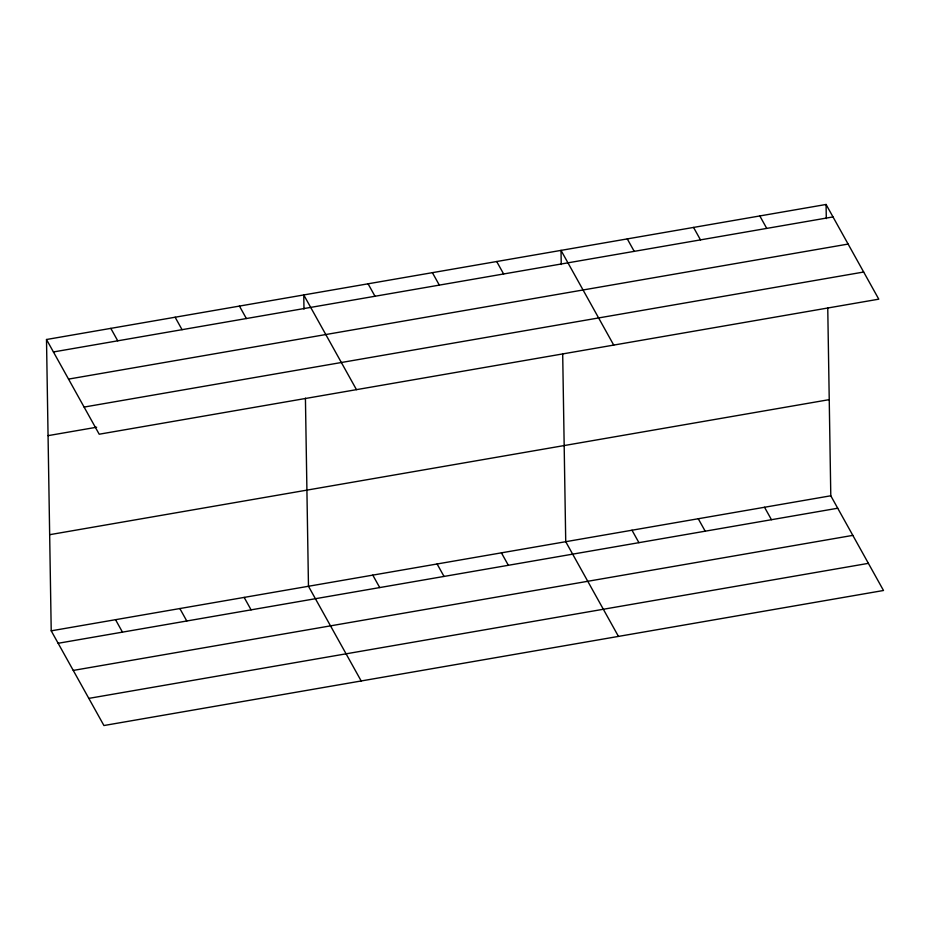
<?xml version="1.0" encoding="UTF-8"?>
<svg xmlns="http://www.w3.org/2000/svg" width="930" height="930" viewBox="0 0 930 930"><rect width="100%" height="100%" fill="white"/><g stroke="black" fill="none" stroke-linecap="round" stroke-linejoin="round"><path stroke-width="1.4" d="M46.5 339.508L826.073 204.472L878.78 299.169L99.208 434.217L46.5 339.508L51.22 630.831L103.928 725.528L883.5 590.492L830.792 495.783L827.746 307.679M53.429 351.959L833.001 216.923M68.541 379.103L848.114 244.067M84.107 407.073L863.679 272.025M48.058 435.647L96.65 427.23M49.662 534.692L829.235 399.644M51.22 630.831L830.792 495.783M58.148 643.281L837.721 508.233M73.261 670.425L852.822 535.378M88.827 698.384L868.388 563.348M759.81 215.946L766.739 228.396M693.548 227.42L700.476 239.87M627.285 238.905L634.213 251.356M764.53 507.257L771.458 519.707M613.73 345.088L561.011 250.379L561.243 264.515M698.256 518.742L705.196 531.193M496.701 261.528L503.63 273.978M631.993 530.216L638.922 542.667M432.392 272.664L439.32 285.115M618.45 636.399L565.731 541.702L562.685 353.586M368.071 283.813L374.999 296.252M501.421 552.839L508.35 565.289M356.469 389.658L303.761 294.95L303.982 309.086M437.1 563.975L444.029 576.426M239.44 306.086L246.369 318.537M372.791 575.124L379.719 587.574M175.131 317.235L182.059 329.685M361.189 680.969L308.469 586.26L305.424 398.156M110.809 328.371L117.75 340.822M244.16 597.397L251.088 609.848M179.85 608.546L186.779 620.996M115.529 619.682L122.458 632.133M826.073 204.472L826.305 218.608"/></g></svg>
